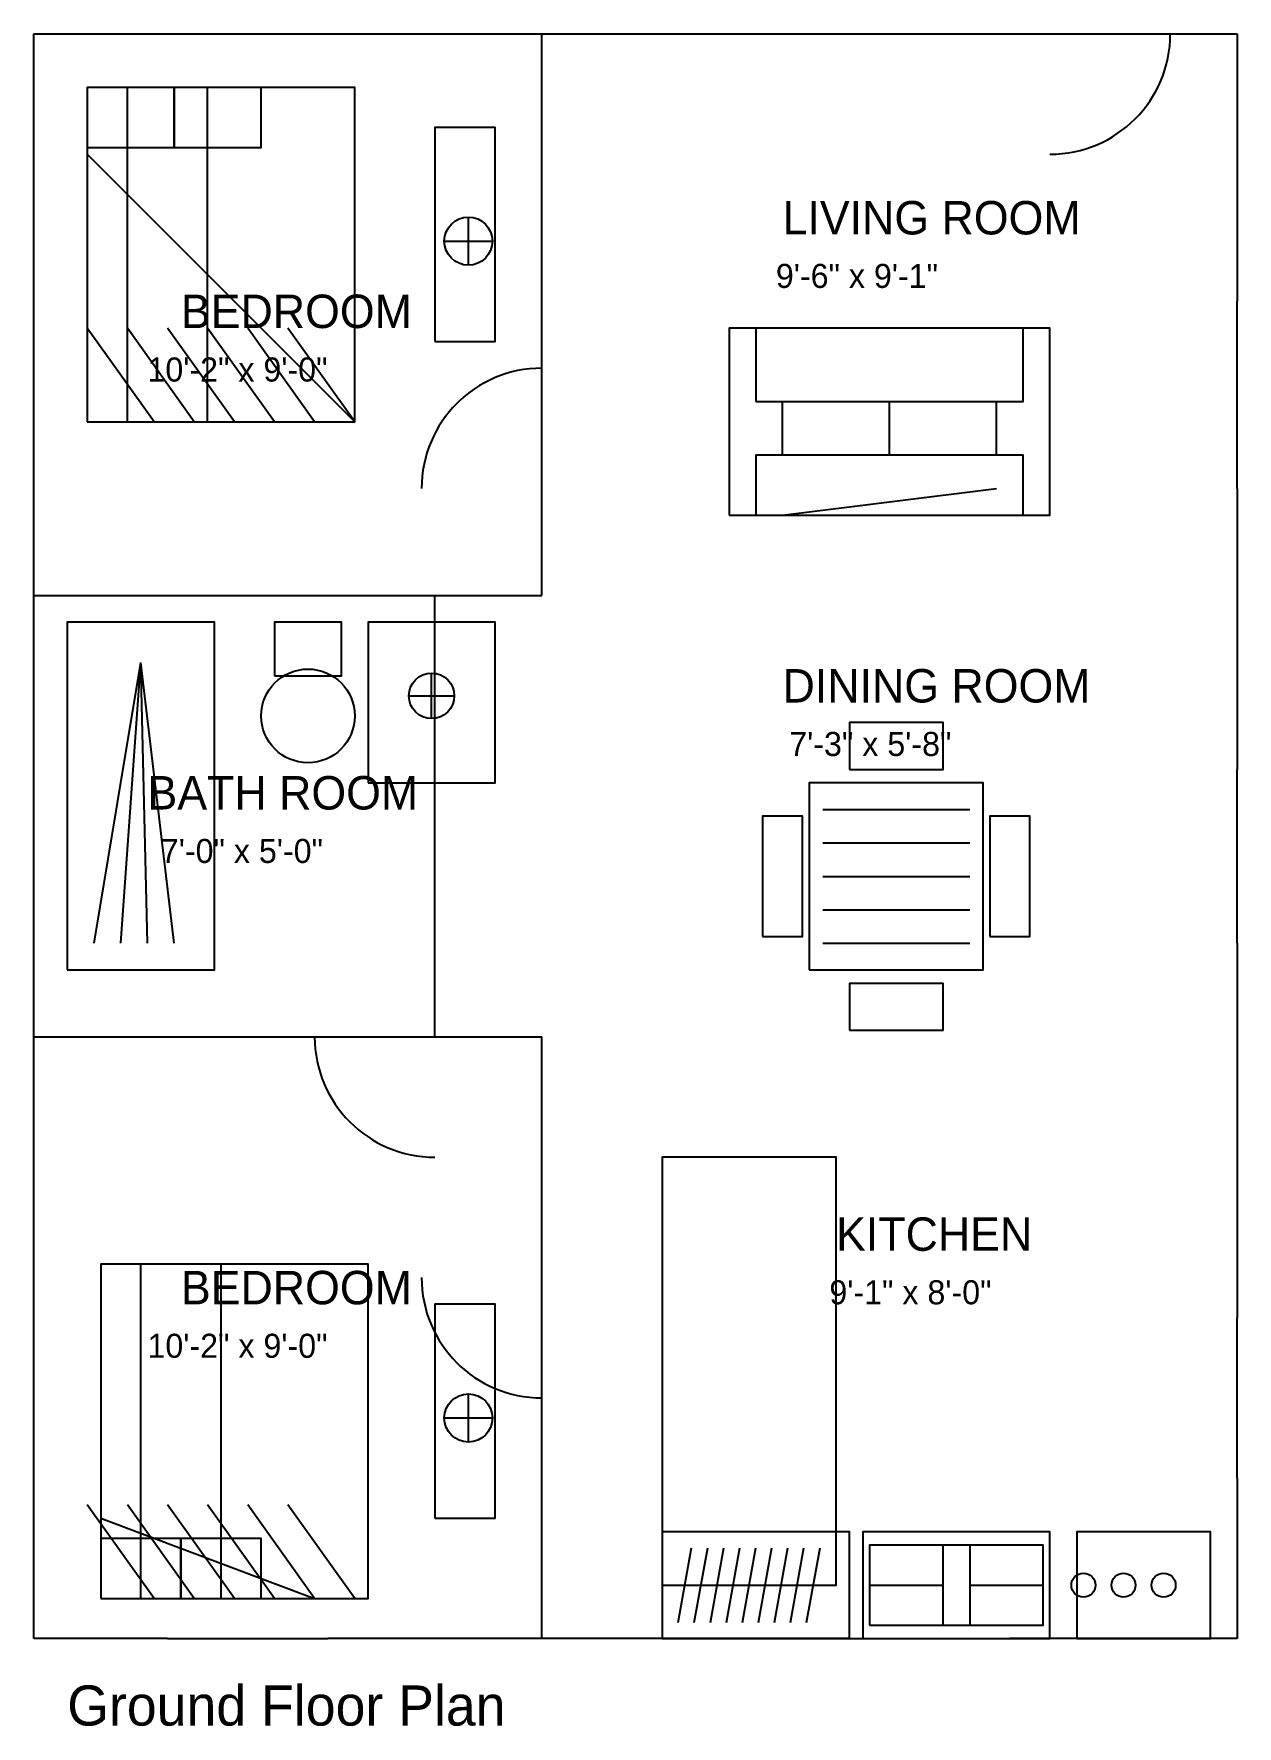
# Model space of a CAD drawing. Header units: millimetres. Extents: x 0 to 9000, y -654 to 12000.
import ezdxf

# ---------------------------------------------------------------- set-up
doc = ezdxf.new("R2010")
doc.units = ezdxf.units.MM
for name, color, linetype in [('DOOR', 1, 'Continuous'), ('FURNITURE', 8, 'Continuous'), ('TEXT', 3, 'Continuous'), ('WALL', 7, 'Continuous'), ('WINDOW', 5, 'Continuous')]:
    doc.layers.add(name, color=color, linetype=linetype)

msp = doc.modelspace()

# ---------------------------------------------------------------- linework, layer by layer
at = {"layer": 'DOOR'}
for p, q in [((7600, 12000), (8500, 12000)), ((3800, 8600), (3800, 9500)), ((2100, 4500), (3000, 4500)), ((3800, 1800), (3800, 2700))]:
    msp.add_line(p, q, dxfattribs=at)
for centre, start, end in [((7600, 12000), 270, 360), ((3800, 8600), 90, 180), ((3000, 4500), 180, 270), ((3800, 2700), 180, 270)]:
    msp.add_arc(centre, 900, start, end, dxfattribs=at)
at = {"layer": 'FURNITURE'}
for p, q in [((700, 9100), (700, 11600)), ((1300, 9100), (1300, 11600)), ((400, 11100), (2400, 9100)), ((3250, 10270), (3250, 10630)), ((3070, 10450), (3430, 10450)), ((900, 9100), (400, 9800)), ((1200, 9100), (700, 9800)), ((1500, 9100), (1000, 9800)), ((1800, 9100), (1300, 9800)), ((2100, 9100), (1600, 9800)), ((2400, 9100), (1900, 9800)), ((5600, 8850), (5600, 9250)), ((6400, 8850), (6400, 9250)), ((7200, 8850), (7200, 9250)), ((5600, 8400), (7200, 8600)), ((450, 5200), (800, 7300)), ((650, 5200), (800, 7300)), ((850, 5200), (800, 7300)), ((1050, 5200), (800, 7300)), ((2975, 6880), (2975, 7220)), ((2805, 7050), (3145, 7050)), ((5900, 6200), (7000, 6200)), ((5900, 5950), (7000, 5950)), ((5900, 5700), (7000, 5700)), ((5900, 5450), (7000, 5450)), ((5900, 5200), (7000, 5200)), ((800, 300), (800, 2800)), ((1400, 300), (1400, 2800)), ((3250, 1470), (3250, 1830)), ((3070, 1650), (3430, 1650)), ((900, 300), (400, 1000)), ((500, 900), (2100, 300)), ((1200, 300), (700, 1000)), ((1500, 300), (1000, 1000)), ((1800, 300), (1300, 1000)), ((2100, 300), (1600, 1000)), ((2400, 300), (1900, 1000)), ((4820, 120), (4920, 680)), ((4940, 120), (5040, 680)), ((5060, 120), (5160, 680)), ((5180, 120), (5280, 680)), ((5300, 120), (5400, 680)), ((5420, 120), (5520, 680)), ((5540, 120), (5640, 680)), ((5660, 120), (5760, 680)), ((5780, 120), (5880, 680)), ((6250, 400), (6800, 400)), ((7000, 400), (7550, 400))]:
    msp.add_line(p, q, dxfattribs=at)
for points in [[(400, 9100), (2400, 9100), (2400, 11600), (400, 11600)], [(400, 11150), (1050, 11150), (1050, 11600), (400, 11600)], [(1050, 11150), (1700, 11150), (1700, 11600), (1050, 11600)], [(3000, 9700), (3450, 9700), (3450, 11300), (3000, 11300)], [(5200, 8400), (7600, 8400), (7600, 9800), (5200, 9800)], [(5400, 9250), (7400, 9250), (7400, 9800), (5400, 9800)], [(5400, 8400), (7400, 8400), (7400, 8850), (5400, 8850)], [(250, 5000), (1350, 5000), (1350, 7600), (250, 7600)], [(1800, 7200), (2300, 7200), (2300, 7600), (1800, 7600)], [(2500, 6400), (3450, 6400), (3450, 7600), (2500, 7600)], [(6100, 6500), (6800, 6500), (6800, 6850), (6100, 6850)], [(5800, 5000), (7100, 5000), (7100, 6400), (5800, 6400)], [(5450, 5250), (5750, 5250), (5750, 6150), (5450, 6150)], [(7150, 5250), (7450, 5250), (7450, 6150), (7150, 6150)], [(6100, 4550), (6800, 4550), (6800, 4900), (6100, 4900)], [(4700, 400), (6000, 400), (6000, 3600), (4700, 3600)], [(500, 300), (2500, 300), (2500, 2800), (500, 2800)], [(3000, 900), (3450, 900), (3450, 2500), (3000, 2500)], [(4700, 0), (6100, 0), (6100, 800), (4700, 800)], [(6200, 0), (7600, 0), (7600, 800), (6200, 800)], [(7800, 0), (8800, 0), (8800, 800), (7800, 800)], [(500, 300), (1100, 300), (1100, 750), (500, 750)], [(1100, 300), (1700, 300), (1700, 750), (1100, 750)], [(6250, 100), (7550, 100), (7550, 700), (6250, 700)], [(6250, 100), (6800, 100), (6800, 700), (6250, 700)], [(7000, 100), (7550, 100), (7550, 700), (7000, 700)]]:
    msp.add_lwpolyline(points, close=True, dxfattribs=at)
for centre, radius in [((3250, 10450), 180), ((2050, 6900), 350), ((2975, 7050), 170), ((3250, 1650), 180), ((7850, 400), 90), ((8150, 400), 90), ((8450, 400), 90)]:
    msp.add_circle(centre, radius, dxfattribs=at)
at = {"layer": 'WALL'}
for p, q in [((0, 12000), (7600, 12000)), ((0, 9600), (0, 12000)), ((3800, 9500), (3800, 12000)), ((8500, 12000), (9000, 12000)), ((9000, 12000), (9000, 10000)), ((3800, 7800), (3800, 8600)), ((9000, 8600), (9000, 6500)), ((0, 6200), (0, 8400)), ((0, 7800), (3800, 7800)), ((3000, 4500), (3000, 7800)), ((0, 3000), (0, 5300)), ((9000, 5200), (9000, 2400)), ((0, 4500), (2100, 4500)), ((3000, 4500), (3800, 4500)), ((3800, 2700), (3800, 4500)), ((0, 0), (0, 1800)), ((3800, 0), (3800, 1800)), ((9000, 1200), (9000, 0)), ((1000, 0), (0, 0)), ((6100, 0), (2200, 0)), ((9000, 0), (7300, 0))]:
    msp.add_line(p, q, dxfattribs=at)
at = {"layer": 'WINDOW'}
for p, q in [((9000, 8600), (9000, 10000)), ((0, 8400), (0, 9600)), ((9000, 5200), (9000, 6500)), ((0, 5300), (0, 6200)), ((0, 1800), (0, 3000)), ((9000, 1200), (9000, 2400)), ((1000, 0), (2200, 0)), ((6100, 0), (7300, 0))]:
    msp.add_line(p, q, dxfattribs=at)

# ---------------------------------------------------------------- texts
at = {"layer": 'TEXT'}
for s, height, p in [('LIVING ROOM', 250, (5600, 10500)), ('9\'-6" x 9\'-1"', 180, (5550, 10100)), ('BEDROOM', 250, (1100, 9800)), ('10\'-2" x 9\'-0"', 180, (850, 9400)), ('DINING ROOM', 250, (5600, 7000)), ('7\'-3" x 5\'-8"', 180, (5650, 6600)), ('BATH ROOM', 250, (850, 6200)), ('7\'-0" x 5\'-0"', 180, (950, 5800)), ('KITCHEN', 250, (6000, 2900)), ('BEDROOM', 250, (1100, 2500)), ('9\'-1" x 8\'-0"', 180, (5950, 2500)), ('10\'-2" x 9\'-0"', 180, (850, 2100)), ('Ground Floor Plan', 300, (250, -650))]:
    msp.add_text(s, height=height, dxfattribs=at).set_placement(p)

doc.saveas('drawing.dxf')
